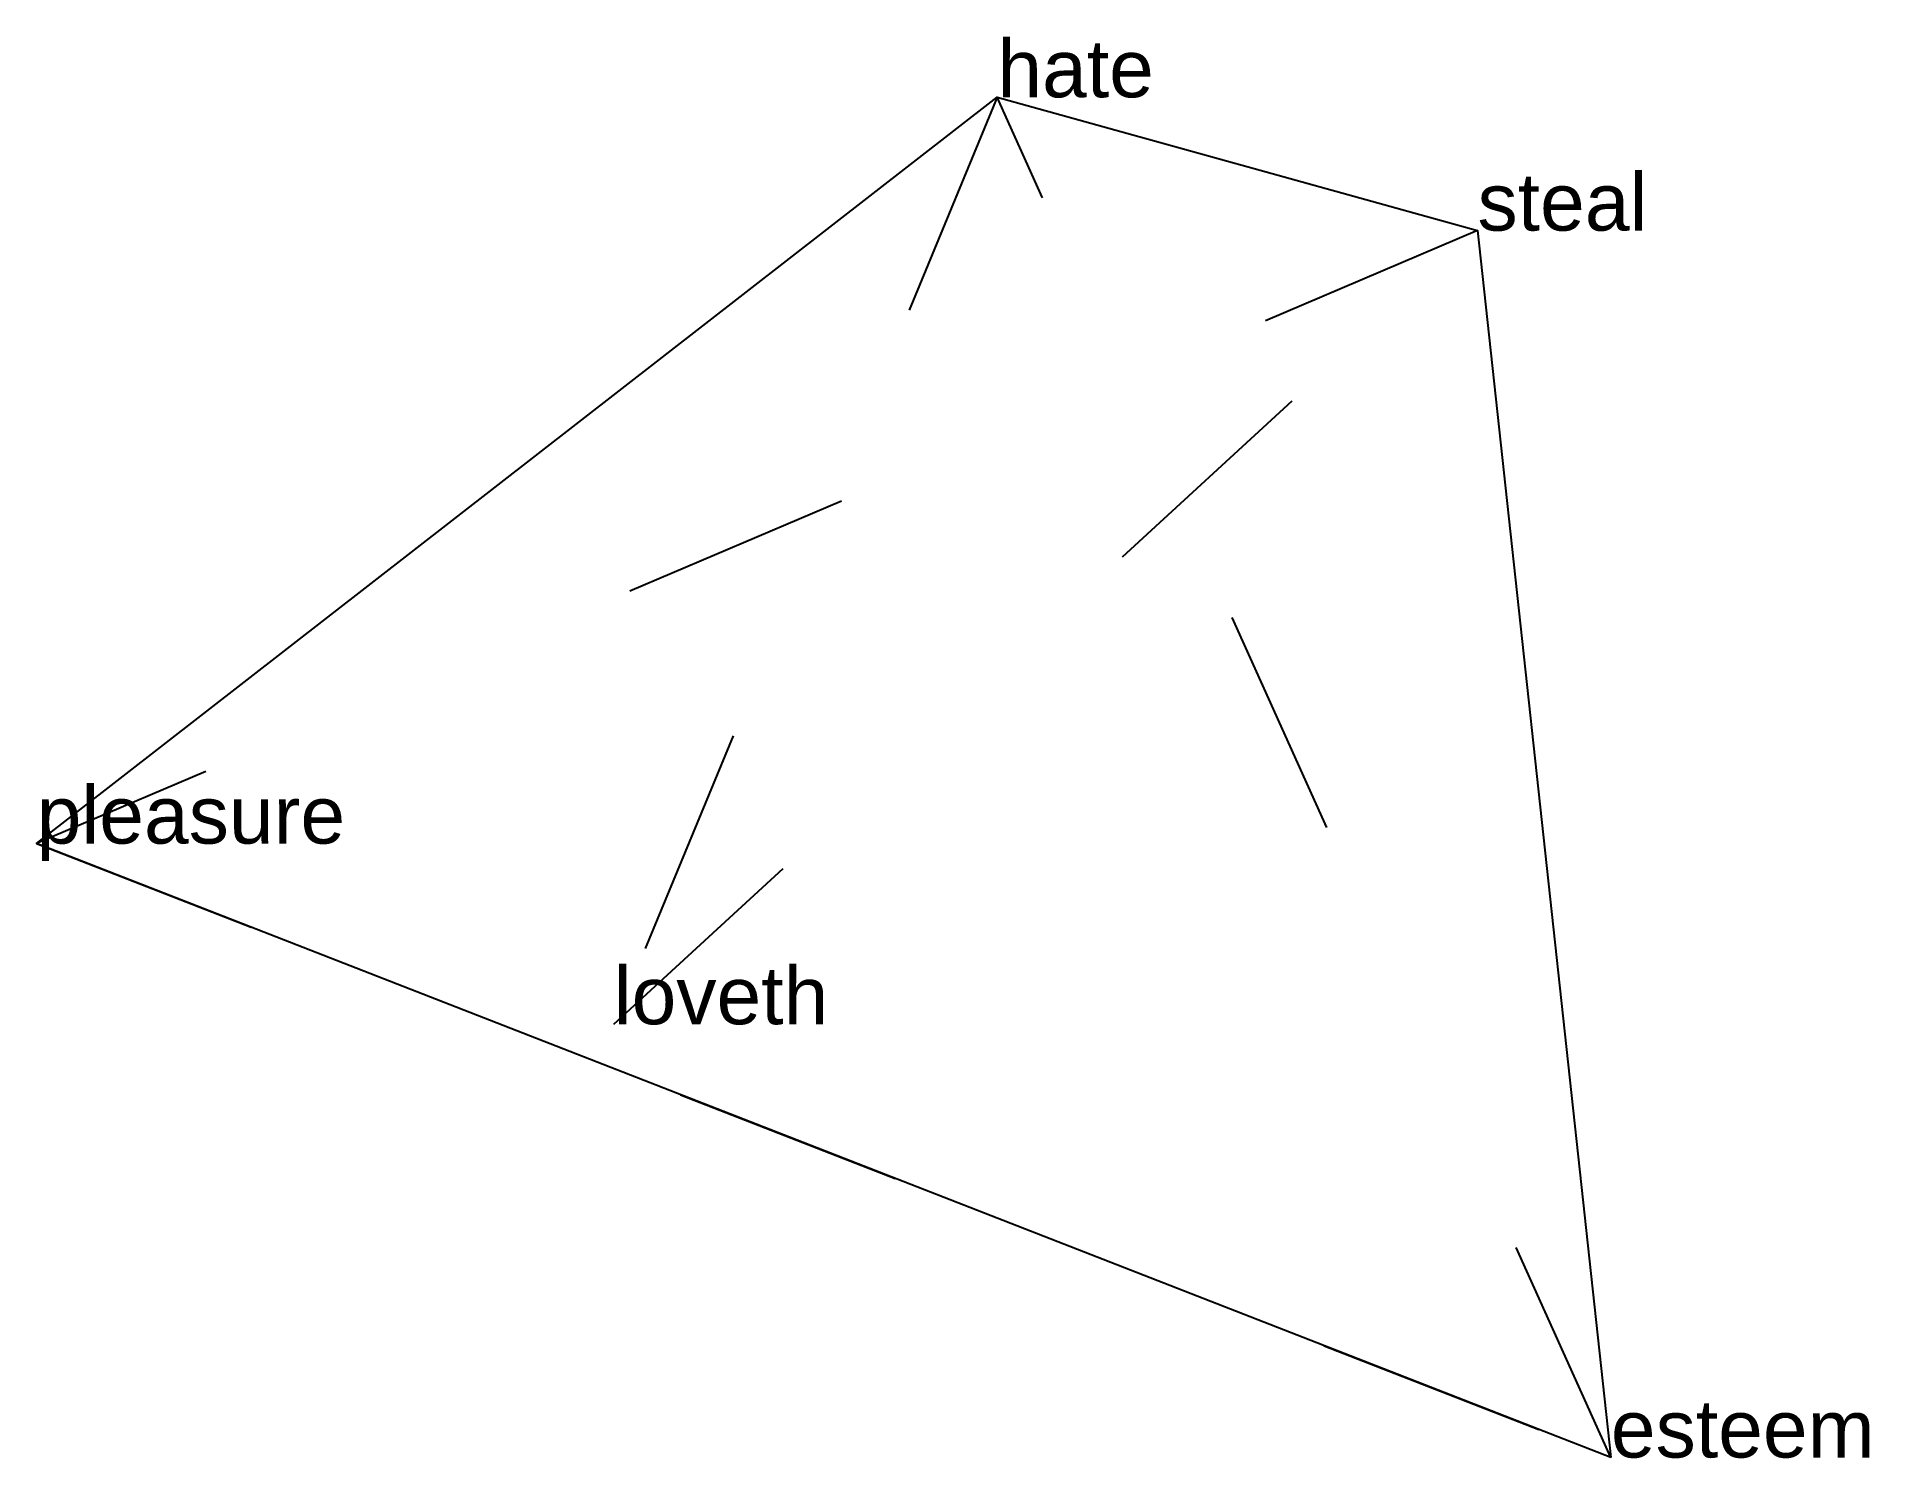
# Model space of a CAD drawing. Extents: x -0.831 to -0.036, y 0.004 to 0.621.
import ezdxf

# ---------------------------------------------------------------- set-up
doc = ezdxf.new("R2010")
doc.units = 0
doc.linetypes.add('DOT', pattern=[0.2, 0, -0.2])
doc.layers.add('TEXT', color=1, linetype='CONTINUOUS')
doc.styles.get("Standard").update_dxf_attribs({"font": 'arial.ttf'})

msp = doc.modelspace()

# ---------------------------------------------------------------- linework, layer by layer
at = {"layer": 'INTERNAL', "linetype": 'DOT'}
msp.add_polyline3d([(-0.41428, 0.59477, 0), (-0.58083, 0.19235, 0), (-0.20581, 0.53689, 0), (-0.83137, 0.27078, 0), (-0.1479, 0.00426, 0), (-0.41428, 0.59477, 0)], close=True, dxfattribs=at)
at = {"layer": 'OUTLINE', "linetype": 'CONTINUOUS'}
msp.add_polyline3d([(-0.1479, 0.00426, 0), (-0.83137, 0.27078, 0), (-0.41428, 0.59477, 0), (-0.20581, 0.53689, 0), (-0.1479, 0.00426, 0)], close=True, dxfattribs=at)

# ---------------------------------------------------------------- texts
at = {"layer": 'TEXT'}
for s, p in [('hate', (-0.41428, 0.59477)), ('steal', (-0.20581, 0.53689)), ('pleasure', (-0.83137, 0.27078)), ('loveth', (-0.58083, 0.19235)), ('esteem', (-0.1479, 0.00426))]:
    msp.add_text(s, height=0.025, dxfattribs=at).set_placement(p)

doc.saveas('drawing.dxf')
